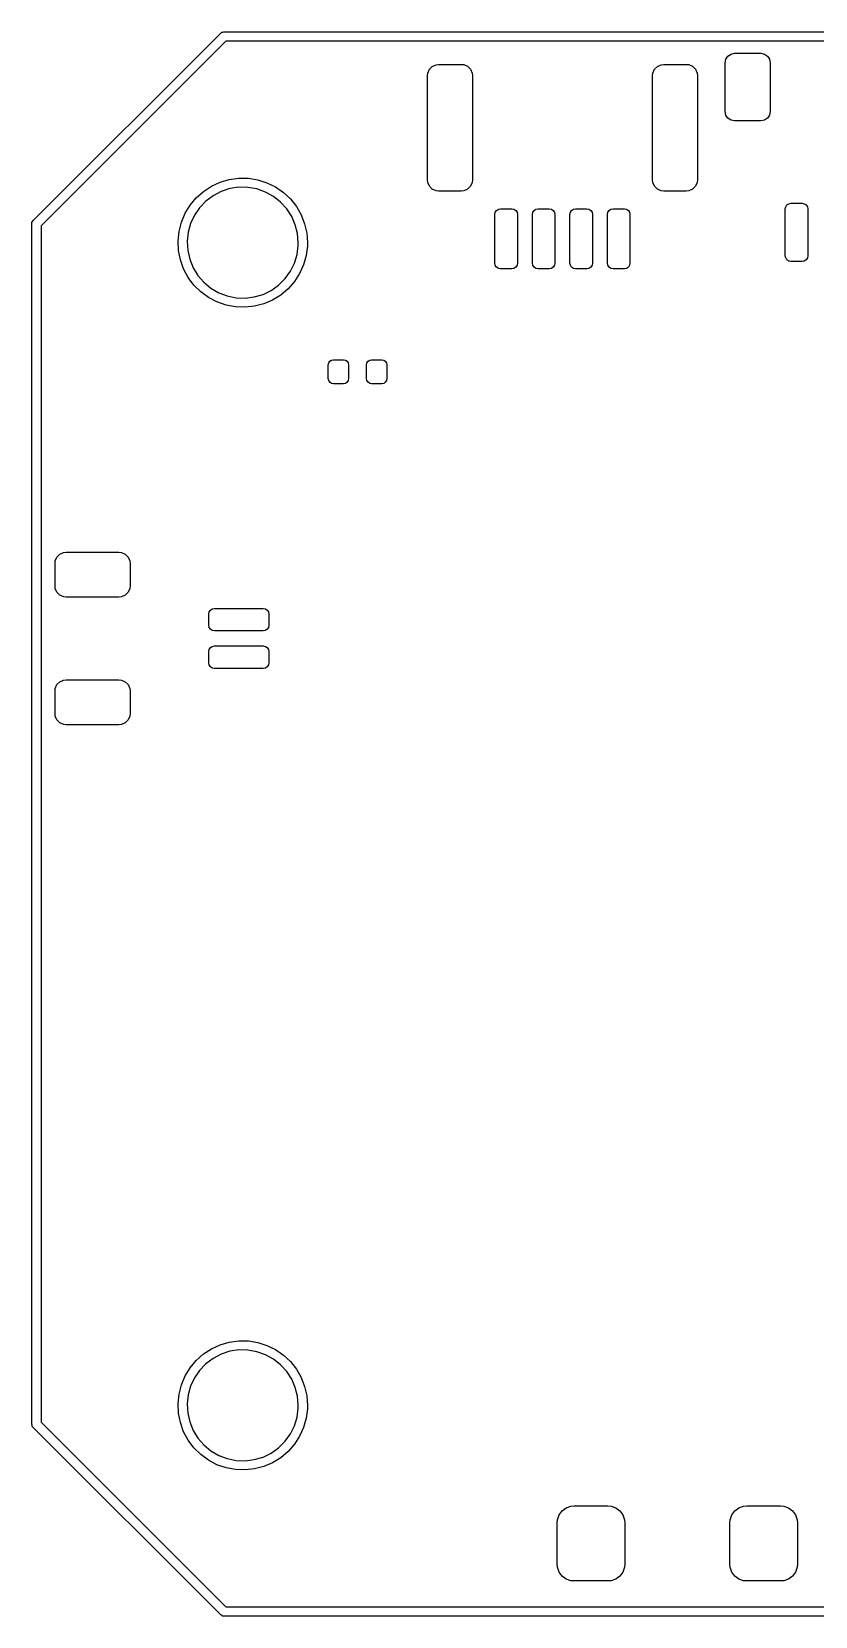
# Model space of a CAD drawing. Extents: x 108.5 to 150.8, y -119.9 to -77.7.
# Drawn here: x 108.54 to 129.42, y -119.92 to -77.67 of the extents above; entities that cross this region are included whole.
import ezdxf

# ---------------------------------------------------------------- set-up
doc = ezdxf.new("R2010")
doc.units = 0
doc.layers.add('BLACK', color=7, linetype='CONTINUOUS')

msp = doc.modelspace()

# ---------------------------------------------------------------- linework, layer by layer
at = {"layer": 'BLACK', "linetype": 'CONTINUOUS'}
for p, q in [((108.573, -82.7116), (113.573, -77.7116)), ((113.573, -77.7116), (113.59, -77.6983)), ((113.59, -77.6983), (113.593, -77.6948)), ((113.593, -77.6948), (113.596, -77.694)), ((113.596, -77.694), (113.601, -77.6901)), ((113.601, -77.6901), (113.631, -77.6837)), ((113.631, -77.6837), (113.661, -77.675)), ((113.661, -77.675), (145.661, -77.675)), ((113.713, -77.925), (108.786, -82.8518)), ((145.609, -77.925), (113.713, -77.925)), ((119.212, -78.5988), (119.312, -78.5542)), ((119.312, -78.5542), (119.382, -78.546)), ((119.382, -78.546), (119.982, -78.546)), ((119.982, -78.546), (120.051, -78.554)), ((120.051, -78.554), (120.151, -78.5985)), ((125.212, -78.5988), (125.312, -78.5542)), ((125.312, -78.5542), (125.382, -78.546)), ((125.382, -78.546), (125.982, -78.546)), ((125.982, -78.546), (126.051, -78.554)), ((126.051, -78.554), (126.151, -78.5985)), ((127.021, -78.501), (127.04, -78.4053)), ((127.021, -79.801), (127.021, -78.501)), ((127.04, -78.4053), (127.094, -78.3242)), ((127.094, -78.3242), (127.175, -78.27)), ((127.175, -78.27), (127.271, -78.251)), ((127.271, -78.251), (127.971, -78.251)), ((127.971, -78.251), (128.067, -78.27)), ((128.067, -78.27), (128.148, -78.3242)), ((128.148, -78.3242), (128.202, -78.4053)), ((128.202, -78.4053), (128.221, -78.501)), ((128.221, -78.501), (128.221, -79.801)), ((119.082, -78.846), (119.09, -78.777)), ((119.082, -81.626), (119.082, -78.846)), ((119.09, -78.777), (119.134, -78.6765)), ((119.134, -78.6765), (119.212, -78.5988)), ((120.151, -78.5985), (120.229, -78.6761)), ((120.229, -78.6761), (120.274, -78.7765)), ((120.274, -78.7765), (120.282, -78.846)), ((120.282, -78.846), (120.282, -81.626)), ((125.082, -78.846), (125.09, -78.777)), ((125.082, -81.626), (125.082, -78.846)), ((125.09, -78.777), (125.134, -78.6765)), ((125.134, -78.6765), (125.212, -78.5988)), ((126.151, -78.5985), (126.229, -78.6761)), ((126.229, -78.6761), (126.274, -78.7765)), ((126.274, -78.7765), (126.282, -78.846)), ((126.282, -78.846), (126.282, -81.626)), ((127.04, -79.8967), (127.021, -79.801)), ((128.221, -79.801), (128.202, -79.8967)), ((127.094, -79.9778), (127.04, -79.8967)), ((127.175, -80.032), (127.094, -79.9778)), ((127.271, -80.051), (127.175, -80.032)), ((127.971, -80.051), (127.271, -80.051)), ((128.067, -80.032), (127.971, -80.051)), ((128.148, -79.9778), (128.067, -80.032)), ((128.202, -79.8967), (128.148, -79.9778)), ((112.92, -82.1017), (113.111, -81.9315)), ((113.111, -81.9315), (113.325, -81.7913)), ((113.325, -81.7913), (113.557, -81.6842)), ((113.587, -81.9356), (113.372, -82.0476)), ((113.557, -81.6842), (113.802, -81.6127)), ((113.818, -81.8602), (113.587, -81.9356)), ((113.802, -81.6127), (114.056, -81.5782)), ((114.058, -81.8235), (113.818, -81.8602)), ((114.056, -81.5782), (114.311, -81.5816)), ((114.3, -81.8265), (114.058, -81.8235)), ((114.539, -81.869), (114.3, -81.8265)), ((114.311, -81.5816), (114.564, -81.6227)), ((114.768, -81.95), (114.539, -81.869)), ((114.564, -81.6227), (114.807, -81.7006)), ((114.98, -82.0672), (114.768, -81.95)), ((114.807, -81.7006), (115.037, -81.8137)), ((115.037, -81.8137), (115.247, -81.9594)), ((115.247, -81.9594), (115.433, -82.1346)), ((119.09, -81.6955), (119.082, -81.626)), ((119.135, -81.7959), (119.09, -81.6955)), ((119.213, -81.8735), (119.135, -81.7959)), ((119.313, -81.918), (119.213, -81.8735)), ((119.382, -81.926), (119.313, -81.918)), ((119.982, -81.926), (119.382, -81.926)), ((120.052, -81.9178), (119.982, -81.926)), ((120.152, -81.8732), (120.052, -81.9178)), ((120.23, -81.7955), (120.152, -81.8732)), ((120.274, -81.695), (120.23, -81.7955)), ((120.282, -81.626), (120.274, -81.695)), ((125.09, -81.6955), (125.082, -81.626)), ((125.135, -81.7959), (125.09, -81.6955)), ((125.213, -81.8735), (125.135, -81.7959)), ((125.313, -81.918), (125.213, -81.8735)), ((125.382, -81.926), (125.313, -81.918)), ((125.982, -81.926), (125.382, -81.926)), ((126.052, -81.9178), (125.982, -81.926)), ((126.152, -81.8732), (126.052, -81.9178)), ((126.23, -81.7955), (126.152, -81.8732)), ((126.274, -81.695), (126.23, -81.7955)), ((126.282, -81.626), (126.274, -81.695)), ((112.624, -82.5169), (112.757, -82.2983)), ((112.757, -82.2983), (112.92, -82.1017)), ((113.011, -82.3686), (112.874, -82.5689)), ((113.178, -82.1932), (113.011, -82.3686)), ((113.372, -82.0476), (113.178, -82.1932)), ((115.17, -82.2176), (114.98, -82.0672)), ((115.334, -82.397), (115.17, -82.2176)), ((115.433, -82.1346), (115.591, -82.3354)), ((115.591, -82.3354), (115.718, -82.5574)), ((128.621, -82.401), (128.632, -82.3436)), ((128.632, -82.3436), (128.665, -82.2949)), ((128.665, -82.2949), (128.714, -82.2624)), ((128.714, -82.2624), (128.771, -82.251)), ((128.771, -82.251), (129.071, -82.251)), ((129.071, -82.251), (129.128, -82.2624)), ((129.128, -82.2624), (129.177, -82.2949)), ((129.177, -82.2949), (129.21, -82.3436)), ((129.21, -82.3436), (129.221, -82.401)), ((108.536, -82.8), (108.539, -82.778)), ((108.536, -114.8), (108.536, -82.8)), ((108.539, -82.7734), (108.54, -82.7709)), ((108.539, -82.778), (108.539, -82.7734)), ((108.54, -82.7709), (108.541, -82.7645)), ((108.541, -82.7645), (108.558, -82.7386)), ((108.558, -82.7386), (108.573, -82.7116)), ((112.462, -83.0005), (112.525, -82.7526)), ((112.525, -82.7526), (112.624, -82.5169)), ((112.772, -82.7889), (112.707, -83.0227)), ((112.874, -82.5689), (112.772, -82.7889)), ((115.465, -82.6006), (115.334, -82.397)), ((115.562, -82.823), (115.465, -82.6006)), ((115.718, -82.5574), (115.811, -82.7957)), ((115.811, -82.7957), (115.867, -83.045)), ((120.882, -82.546), (120.893, -82.4886)), ((120.882, -83.846), (120.882, -82.546)), ((120.893, -82.4886), (120.926, -82.4399)), ((120.926, -82.4399), (120.975, -82.4074)), ((120.975, -82.4074), (121.032, -82.396)), ((121.032, -82.396), (121.332, -82.396)), ((121.332, -82.396), (121.389, -82.4074)), ((121.389, -82.4074), (121.438, -82.4399)), ((121.438, -82.4399), (121.471, -82.4886)), ((121.471, -82.4886), (121.482, -82.546)), ((121.482, -82.546), (121.482, -83.846)), ((121.882, -82.546), (121.893, -82.4886)), ((121.882, -83.846), (121.882, -82.546)), ((121.893, -82.4886), (121.926, -82.4399)), ((121.926, -82.4399), (121.975, -82.4074)), ((121.975, -82.4074), (122.032, -82.396)), ((122.032, -82.396), (122.332, -82.396)), ((122.332, -82.396), (122.389, -82.4074)), ((122.389, -82.4074), (122.438, -82.4399)), ((122.438, -82.4399), (122.471, -82.4886)), ((122.471, -82.4886), (122.482, -82.546)), ((122.482, -82.546), (122.482, -83.846)), ((122.882, -82.546), (122.893, -82.4886)), ((122.882, -83.846), (122.882, -82.546)), ((122.893, -82.4886), (122.926, -82.4399)), ((122.926, -82.4399), (122.975, -82.4074)), ((122.975, -82.4074), (123.032, -82.396)), ((123.032, -82.396), (123.332, -82.396)), ((123.332, -82.396), (123.389, -82.4074)), ((123.389, -82.4074), (123.438, -82.4399)), ((123.438, -82.4399), (123.471, -82.4886)), ((123.471, -82.4886), (123.482, -82.546)), ((123.482, -82.546), (123.482, -83.846)), ((123.882, -82.546), (123.893, -82.4886)), ((123.882, -83.846), (123.882, -82.546)), ((123.893, -82.4886), (123.926, -82.4399)), ((123.926, -82.4399), (123.975, -82.4074)), ((123.975, -82.4074), (124.032, -82.396)), ((124.032, -82.396), (124.332, -82.396)), ((124.332, -82.396), (124.389, -82.4074)), ((124.389, -82.4074), (124.438, -82.4399)), ((124.438, -82.4399), (124.471, -82.4886)), ((124.471, -82.4886), (124.482, -82.546)), ((124.482, -82.546), (124.482, -83.846)), ((128.621, -83.651), (128.621, -82.401)), ((129.221, -82.401), (129.221, -83.651)), ((108.786, -82.8518), (108.786, -114.748)), ((112.437, -83.2548), (112.462, -83.0005)), ((112.707, -83.0227), (112.681, -83.2638)), ((115.621, -83.0583), (115.562, -82.823)), ((115.641, -83.3), (115.621, -83.0583)), ((115.867, -83.045), (115.886, -83.3)), ((112.437, -83.2638), (112.437, -83.2548)), ((112.449, -83.5102), (112.437, -83.2638)), ((112.499, -83.761), (112.449, -83.5102)), ((112.681, -83.2638), (112.695, -83.506)), ((112.695, -83.506), (112.749, -83.7426)), ((115.537, -83.8448), (115.608, -83.6128)), ((115.608, -83.6128), (115.639, -83.3723)), ((115.639, -83.3723), (115.641, -83.3)), ((115.851, -83.6439), (115.782, -83.89)), ((115.884, -83.3903), (115.851, -83.6439)), ((115.886, -83.3), (115.884, -83.3903)), ((128.632, -83.7084), (128.621, -83.651)), ((129.221, -83.651), (129.21, -83.7084)), ((112.585, -84.0016), (112.499, -83.761)), ((112.706, -84.2268), (112.585, -84.0016)), ((112.749, -83.7426), (112.84, -83.9673)), ((112.84, -83.9673), (112.967, -84.1741)), ((115.288, -84.2593), (115.43, -84.0623)), ((115.43, -84.0623), (115.537, -83.8448)), ((115.782, -83.89), (115.677, -84.1231)), ((120.893, -83.9034), (120.882, -83.846)), ((120.926, -83.9521), (120.893, -83.9034)), ((120.975, -83.9846), (120.926, -83.9521)), ((121.032, -83.996), (120.975, -83.9846)), ((121.332, -83.996), (121.032, -83.996)), ((121.389, -83.9846), (121.332, -83.996)), ((121.438, -83.9521), (121.389, -83.9846)), ((121.471, -83.9034), (121.438, -83.9521)), ((121.482, -83.846), (121.471, -83.9034)), ((121.893, -83.9034), (121.882, -83.846)), ((121.926, -83.9521), (121.893, -83.9034)), ((121.975, -83.9846), (121.926, -83.9521)), ((122.032, -83.996), (121.975, -83.9846)), ((122.332, -83.996), (122.032, -83.996)), ((122.389, -83.9846), (122.332, -83.996)), ((122.438, -83.9521), (122.389, -83.9846)), ((122.471, -83.9034), (122.438, -83.9521)), ((122.482, -83.846), (122.471, -83.9034)), ((122.893, -83.9034), (122.882, -83.846)), ((122.926, -83.9521), (122.893, -83.9034)), ((122.975, -83.9846), (122.926, -83.9521)), ((123.032, -83.996), (122.975, -83.9846)), ((123.332, -83.996), (123.032, -83.996)), ((123.389, -83.9846), (123.332, -83.996)), ((123.438, -83.9521), (123.389, -83.9846)), ((123.471, -83.9034), (123.438, -83.9521)), ((123.482, -83.846), (123.471, -83.9034)), ((123.893, -83.9034), (123.882, -83.846)), ((123.926, -83.9521), (123.893, -83.9034)), ((123.975, -83.9846), (123.926, -83.9521)), ((124.032, -83.996), (123.975, -83.9846)), ((124.332, -83.996), (124.032, -83.996)), ((124.389, -83.9846), (124.332, -83.996)), ((124.438, -83.9521), (124.389, -83.9846)), ((124.471, -83.9034), (124.438, -83.9521)), ((124.482, -83.846), (124.471, -83.9034)), ((128.665, -83.7571), (128.632, -83.7084)), ((128.714, -83.7896), (128.665, -83.7571)), ((128.771, -83.801), (128.714, -83.7896)), ((129.071, -83.801), (128.771, -83.801)), ((129.128, -83.7896), (129.071, -83.801)), ((129.177, -83.7571), (129.128, -83.7896)), ((129.21, -83.7084), (129.177, -83.7571)), ((112.859, -84.4317), (112.706, -84.2268)), ((113.041, -84.6117), (112.859, -84.4317)), ((112.967, -84.1741), (113.125, -84.3575)), ((113.125, -84.3575), (113.312, -84.5124)), ((114.919, -84.5713), (115.116, -84.4305)), ((115.116, -84.4305), (115.288, -84.2593)), ((115.539, -84.3381), (115.37, -84.5304)), ((115.677, -84.1231), (115.539, -84.3381)), ((113.247, -84.7629), (113.041, -84.6117)), ((113.473, -84.8819), (113.247, -84.7629)), ((113.312, -84.5124), (113.521, -84.6348)), ((113.715, -84.9662), (113.473, -84.8819)), ((113.521, -84.6348), (113.748, -84.7213)), ((113.748, -84.7213), (113.986, -84.7696)), ((113.986, -84.7696), (114.228, -84.7785)), ((114.228, -84.7785), (114.469, -84.7477)), ((114.469, -84.7477), (114.701, -84.678)), ((114.701, -84.678), (114.919, -84.5713)), ((114.958, -84.8301), (114.723, -84.931)), ((115.175, -84.6956), (114.958, -84.8301)), ((115.37, -84.5304), (115.175, -84.6956)), ((113.966, -85.0139), (113.715, -84.9662)), ((114.221, -85.0239), (113.966, -85.0139)), ((114.475, -84.9961), (114.221, -85.0239)), ((114.723, -84.931), (114.475, -84.9961)), ((116.441, -86.556), (116.451, -86.5043)), ((116.441, -86.926), (116.441, -86.556)), ((116.451, -86.5043), (116.481, -86.4605)), ((116.481, -86.4605), (116.524, -86.4313)), ((116.524, -86.4313), (116.576, -86.421)), ((116.576, -86.421), (116.846, -86.421)), ((116.846, -86.421), (116.898, -86.4313)), ((116.898, -86.4313), (116.941, -86.4605)), ((116.941, -86.4605), (116.971, -86.5043)), ((116.971, -86.5043), (116.981, -86.556)), ((116.981, -86.556), (116.981, -86.926)), ((117.461, -86.556), (117.471, -86.5043)), ((117.461, -86.926), (117.461, -86.556)), ((117.471, -86.5043), (117.501, -86.4605)), ((117.501, -86.4605), (117.544, -86.4313)), ((117.544, -86.4313), (117.596, -86.421)), ((117.596, -86.421), (117.866, -86.421)), ((117.866, -86.421), (117.918, -86.4313)), ((117.918, -86.4313), (117.961, -86.4605)), ((117.961, -86.4605), (117.991, -86.5043)), ((117.991, -86.5043), (118.001, -86.556)), ((118.001, -86.556), (118.001, -86.926)), ((116.451, -86.9777), (116.441, -86.926)), ((116.481, -87.0215), (116.451, -86.9777)), ((116.524, -87.0507), (116.481, -87.0215)), ((116.941, -87.0215), (116.898, -87.0507)), ((116.971, -86.9777), (116.941, -87.0215)), ((116.981, -86.926), (116.971, -86.9777)), ((117.471, -86.9777), (117.461, -86.926)), ((117.501, -87.0215), (117.471, -86.9777)), ((117.544, -87.0507), (117.501, -87.0215)), ((117.961, -87.0215), (117.918, -87.0507)), ((117.991, -86.9777), (117.961, -87.0215)), ((118.001, -86.926), (117.991, -86.9777)), ((116.576, -87.061), (116.524, -87.0507)), ((116.846, -87.061), (116.576, -87.061)), ((116.898, -87.0507), (116.846, -87.061)), ((117.596, -87.061), (117.544, -87.0507)), ((117.866, -87.061), (117.596, -87.061)), ((117.918, -87.0507), (117.866, -87.061)), ((109.209, -91.6835), (109.287, -91.6058)), ((109.287, -91.6058), (109.387, -91.5612)), ((109.387, -91.5612), (109.457, -91.553)), ((109.457, -91.553), (110.857, -91.553)), ((110.857, -91.553), (110.926, -91.561)), ((110.926, -91.561), (111.026, -91.6055)), ((111.026, -91.6055), (111.104, -91.6831)), ((109.157, -91.853), (109.165, -91.784)), ((109.157, -92.453), (109.157, -91.853)), ((109.165, -91.784), (109.209, -91.6835)), ((111.104, -91.6831), (111.149, -91.7835)), ((111.149, -91.7835), (111.157, -91.853)), ((111.157, -91.853), (111.157, -92.453)), ((109.165, -92.5225), (109.157, -92.453)), ((109.21, -92.6229), (109.165, -92.5225)), ((111.149, -92.522), (111.105, -92.6225)), ((111.157, -92.453), (111.149, -92.522)), ((109.288, -92.7005), (109.21, -92.6229)), ((109.388, -92.745), (109.288, -92.7005)), ((109.457, -92.753), (109.388, -92.745)), ((110.857, -92.753), (109.457, -92.753)), ((110.927, -92.7448), (110.857, -92.753)), ((111.027, -92.7002), (110.927, -92.7448)), ((111.105, -92.6225), (111.027, -92.7002)), ((113.257, -93.203), (113.268, -93.1456)), ((113.257, -93.503), (113.257, -93.203)), ((113.268, -93.1456), (113.301, -93.0969)), ((113.301, -93.0969), (113.35, -93.0644)), ((113.35, -93.0644), (113.407, -93.053)), ((113.407, -93.053), (114.707, -93.053)), ((114.707, -93.053), (114.764, -93.0644)), ((114.764, -93.0644), (114.813, -93.0969)), ((114.813, -93.0969), (114.846, -93.1456)), ((114.846, -93.1456), (114.857, -93.203)), ((114.857, -93.203), (114.857, -93.503)), ((113.268, -93.5604), (113.257, -93.503)), ((113.301, -93.6091), (113.268, -93.5604)), ((113.35, -93.6416), (113.301, -93.6091)), ((113.407, -93.653), (113.35, -93.6416)), ((114.707, -93.653), (113.407, -93.653)), ((114.764, -93.6416), (114.707, -93.653)), ((114.813, -93.6091), (114.764, -93.6416)), ((114.846, -93.5604), (114.813, -93.6091)), ((114.857, -93.503), (114.846, -93.5604)), ((113.257, -94.203), (113.268, -94.1456)), ((113.257, -94.503), (113.257, -94.203)), ((113.268, -94.1456), (113.301, -94.0969)), ((113.301, -94.0969), (113.35, -94.0644)), ((113.35, -94.0644), (113.407, -94.053)), ((113.407, -94.053), (114.707, -94.053)), ((114.707, -94.053), (114.764, -94.0644)), ((114.764, -94.0644), (114.813, -94.0969)), ((114.813, -94.0969), (114.846, -94.1456)), ((114.846, -94.1456), (114.857, -94.203)), ((114.857, -94.203), (114.857, -94.503)), ((113.268, -94.5604), (113.257, -94.503)), ((113.301, -94.6091), (113.268, -94.5604)), ((113.35, -94.6416), (113.301, -94.6091)), ((114.813, -94.6091), (114.764, -94.6416)), ((114.846, -94.5604), (114.813, -94.6091)), ((114.857, -94.503), (114.846, -94.5604)), ((109.209, -95.0835), (109.287, -95.0058)), ((109.287, -95.0058), (109.387, -94.9612)), ((109.387, -94.9612), (109.457, -94.953)), ((109.457, -94.953), (110.857, -94.953)), ((110.857, -94.953), (110.926, -94.961)), ((110.926, -94.961), (111.026, -95.0055)), ((111.026, -95.0055), (111.104, -95.0831)), ((113.407, -94.653), (113.35, -94.6416)), ((114.707, -94.653), (113.407, -94.653)), ((114.764, -94.6416), (114.707, -94.653)), ((109.157, -95.253), (109.165, -95.184)), ((109.157, -95.853), (109.157, -95.253)), ((109.165, -95.184), (109.209, -95.0835)), ((111.104, -95.0831), (111.149, -95.1835)), ((111.149, -95.1835), (111.157, -95.253)), ((111.157, -95.253), (111.157, -95.853)), ((109.165, -95.9225), (109.157, -95.853)), ((111.157, -95.853), (111.149, -95.922)), ((109.21, -96.0229), (109.165, -95.9225)), ((109.288, -96.1005), (109.21, -96.0229)), ((109.388, -96.145), (109.288, -96.1005)), ((109.457, -96.153), (109.388, -96.145)), ((110.857, -96.153), (109.457, -96.153)), ((110.927, -96.1448), (110.857, -96.153)), ((111.027, -96.1002), (110.927, -96.1448)), ((111.105, -96.0225), (111.027, -96.1002)), ((111.149, -95.922), (111.105, -96.0225)), ((113.111, -112.931), (113.325, -112.791)), ((113.325, -112.791), (113.557, -112.684)), ((113.557, -112.684), (113.802, -112.613)), ((113.802, -112.613), (114.056, -112.578)), ((114.056, -112.578), (114.311, -112.582)), ((114.311, -112.582), (114.564, -112.623)), ((114.564, -112.623), (114.807, -112.701)), ((114.807, -112.701), (115.037, -112.814)), ((112.757, -113.298), (112.92, -113.102)), ((112.92, -113.102), (113.111, -112.931)), ((113.178, -113.193), (113.011, -113.369)), ((113.372, -113.048), (113.178, -113.193)), ((113.587, -112.936), (113.372, -113.048)), ((113.818, -112.86), (113.587, -112.936)), ((114.058, -112.824), (113.818, -112.86)), ((114.3, -112.827), (114.058, -112.824)), ((114.539, -112.869), (114.3, -112.827)), ((114.768, -112.95), (114.539, -112.869)), ((114.98, -113.067), (114.768, -112.95)), ((115.17, -113.218), (114.98, -113.067)), ((115.037, -112.814), (115.247, -112.959)), ((115.334, -113.397), (115.17, -113.218)), ((115.247, -112.959), (115.433, -113.135)), ((115.433, -113.135), (115.591, -113.335)), ((112.525, -113.753), (112.624, -113.517)), ((112.624, -113.517), (112.757, -113.298)), ((112.874, -113.569), (112.772, -113.789)), ((113.011, -113.369), (112.874, -113.569)), ((115.465, -113.601), (115.334, -113.397)), ((115.562, -113.823), (115.465, -113.601)), ((115.591, -113.335), (115.718, -113.557)), ((115.718, -113.557), (115.811, -113.796)), ((112.437, -114.255), (112.462, -114)), ((112.462, -114), (112.525, -113.753)), ((112.707, -114.023), (112.681, -114.264)), ((112.772, -113.789), (112.707, -114.023)), ((115.621, -114.058), (115.562, -113.823)), ((115.641, -114.3), (115.621, -114.058)), ((115.811, -113.796), (115.867, -114.045)), ((115.867, -114.045), (115.886, -114.3)), ((112.437, -114.264), (112.437, -114.255)), ((112.449, -114.51), (112.437, -114.264)), ((112.681, -114.264), (112.695, -114.506)), ((115.608, -114.613), (115.639, -114.372)), ((115.639, -114.372), (115.641, -114.3)), ((115.884, -114.39), (115.851, -114.644)), ((115.886, -114.3), (115.884, -114.39)), ((108.545, -114.83), (108.536, -114.8)), ((108.551, -114.86), (108.545, -114.83)), ((108.555, -114.865), (108.551, -114.86)), ((108.556, -114.868), (108.555, -114.865)), ((108.559, -114.871), (108.556, -114.868)), ((108.573, -114.888), (108.559, -114.871)), ((113.573, -119.888), (108.573, -114.888)), ((108.786, -114.748), (113.713, -119.675)), ((112.499, -114.761), (112.449, -114.51)), ((112.585, -115.002), (112.499, -114.761)), ((112.695, -114.506), (112.749, -114.743)), ((112.749, -114.743), (112.84, -114.967)), ((115.43, -115.062), (115.537, -114.845)), ((115.537, -114.845), (115.608, -114.613)), ((115.782, -114.89), (115.677, -115.123)), ((115.851, -114.644), (115.782, -114.89)), ((112.706, -115.227), (112.585, -115.002)), ((112.859, -115.432), (112.706, -115.227)), ((112.84, -114.967), (112.967, -115.174)), ((112.967, -115.174), (113.125, -115.357)), ((115.116, -115.43), (115.288, -115.259)), ((115.288, -115.259), (115.43, -115.062)), ((115.539, -115.338), (115.37, -115.53)), ((115.677, -115.123), (115.539, -115.338)), ((113.041, -115.612), (112.859, -115.432)), ((113.247, -115.763), (113.041, -115.612)), ((113.125, -115.357), (113.312, -115.512)), ((113.473, -115.882), (113.247, -115.763)), ((113.312, -115.512), (113.521, -115.635)), ((113.521, -115.635), (113.748, -115.721)), ((113.748, -115.721), (113.986, -115.77)), ((114.228, -115.779), (114.469, -115.748)), ((114.469, -115.748), (114.701, -115.678)), ((114.701, -115.678), (114.919, -115.571)), ((114.919, -115.571), (115.116, -115.43)), ((115.175, -115.696), (114.958, -115.83)), ((115.37, -115.53), (115.175, -115.696)), ((113.715, -115.966), (113.473, -115.882)), ((113.966, -116.014), (113.715, -115.966)), ((114.221, -116.024), (113.966, -116.014)), ((113.986, -115.77), (114.228, -115.779)), ((114.475, -115.996), (114.221, -116.024)), ((114.723, -115.931), (114.475, -115.996)), ((114.958, -115.83), (114.723, -115.931)), ((122.783, -117.035), (122.909, -116.991)), ((122.909, -116.991), (122.993, -116.983)), ((122.993, -116.983), (123.893, -116.983)), ((123.893, -116.983), (123.978, -116.991)), ((123.978, -116.991), (124.104, -117.035)), ((127.383, -117.035), (127.509, -116.991)), ((127.509, -116.991), (127.593, -116.983)), ((127.593, -116.983), (128.493, -116.983)), ((128.493, -116.983), (128.578, -116.991)), ((128.578, -116.991), (128.704, -117.035)), ((122.543, -117.433), (122.551, -117.349)), ((122.543, -118.533), (122.543, -117.433)), ((122.551, -117.349), (122.596, -117.222)), ((122.596, -117.222), (122.675, -117.115)), ((122.675, -117.115), (122.783, -117.035)), ((124.104, -117.035), (124.211, -117.115)), ((124.211, -117.115), (124.291, -117.222)), ((124.291, -117.222), (124.335, -117.349)), ((124.335, -117.349), (124.343, -117.433)), ((124.343, -117.433), (124.343, -118.533)), ((127.143, -117.433), (127.151, -117.349)), ((127.143, -118.533), (127.143, -117.433)), ((127.151, -117.349), (127.196, -117.222)), ((127.196, -117.222), (127.275, -117.115)), ((127.275, -117.115), (127.383, -117.035)), ((128.704, -117.035), (128.811, -117.115)), ((128.811, -117.115), (128.891, -117.222)), ((128.891, -117.222), (128.935, -117.349)), ((128.935, -117.349), (128.943, -117.433)), ((128.943, -117.433), (128.943, -118.533)), ((122.551, -118.617), (122.543, -118.533)), ((122.596, -118.744), (122.551, -118.617)), ((124.335, -118.617), (124.291, -118.744)), ((124.343, -118.533), (124.335, -118.617)), ((127.151, -118.617), (127.143, -118.533)), ((127.196, -118.744), (127.151, -118.617)), ((128.935, -118.617), (128.891, -118.744)), ((128.943, -118.533), (128.935, -118.617)), ((122.675, -118.851), (122.596, -118.744)), ((122.783, -118.931), (122.675, -118.851)), ((122.909, -118.975), (122.783, -118.931)), ((122.993, -118.983), (122.909, -118.975)), ((123.893, -118.983), (122.993, -118.983)), ((123.978, -118.975), (123.893, -118.983)), ((124.104, -118.931), (123.978, -118.975)), ((124.211, -118.851), (124.104, -118.931)), ((124.291, -118.744), (124.211, -118.851)), ((127.275, -118.851), (127.196, -118.744)), ((127.383, -118.931), (127.275, -118.851)), ((127.509, -118.975), (127.383, -118.931)), ((127.593, -118.983), (127.509, -118.975)), ((128.493, -118.983), (127.593, -118.983)), ((128.578, -118.975), (128.493, -118.983)), ((128.704, -118.931), (128.578, -118.975)), ((128.811, -118.851), (128.704, -118.931)), ((128.891, -118.744), (128.811, -118.851)), ((113.6, -119.903), (113.573, -119.888)), ((113.625, -119.92), (113.6, -119.903)), ((113.632, -119.921), (113.625, -119.92)), ((113.634, -119.922), (113.632, -119.921)), ((113.639, -119.922), (113.634, -119.922)), ((113.661, -119.925), (113.639, -119.922)), ((145.661, -119.925), (113.661, -119.925)), ((113.713, -119.675), (145.609, -119.675))]:
    msp.add_line(p, q, dxfattribs=at)

doc.saveas('drawing.dxf')
